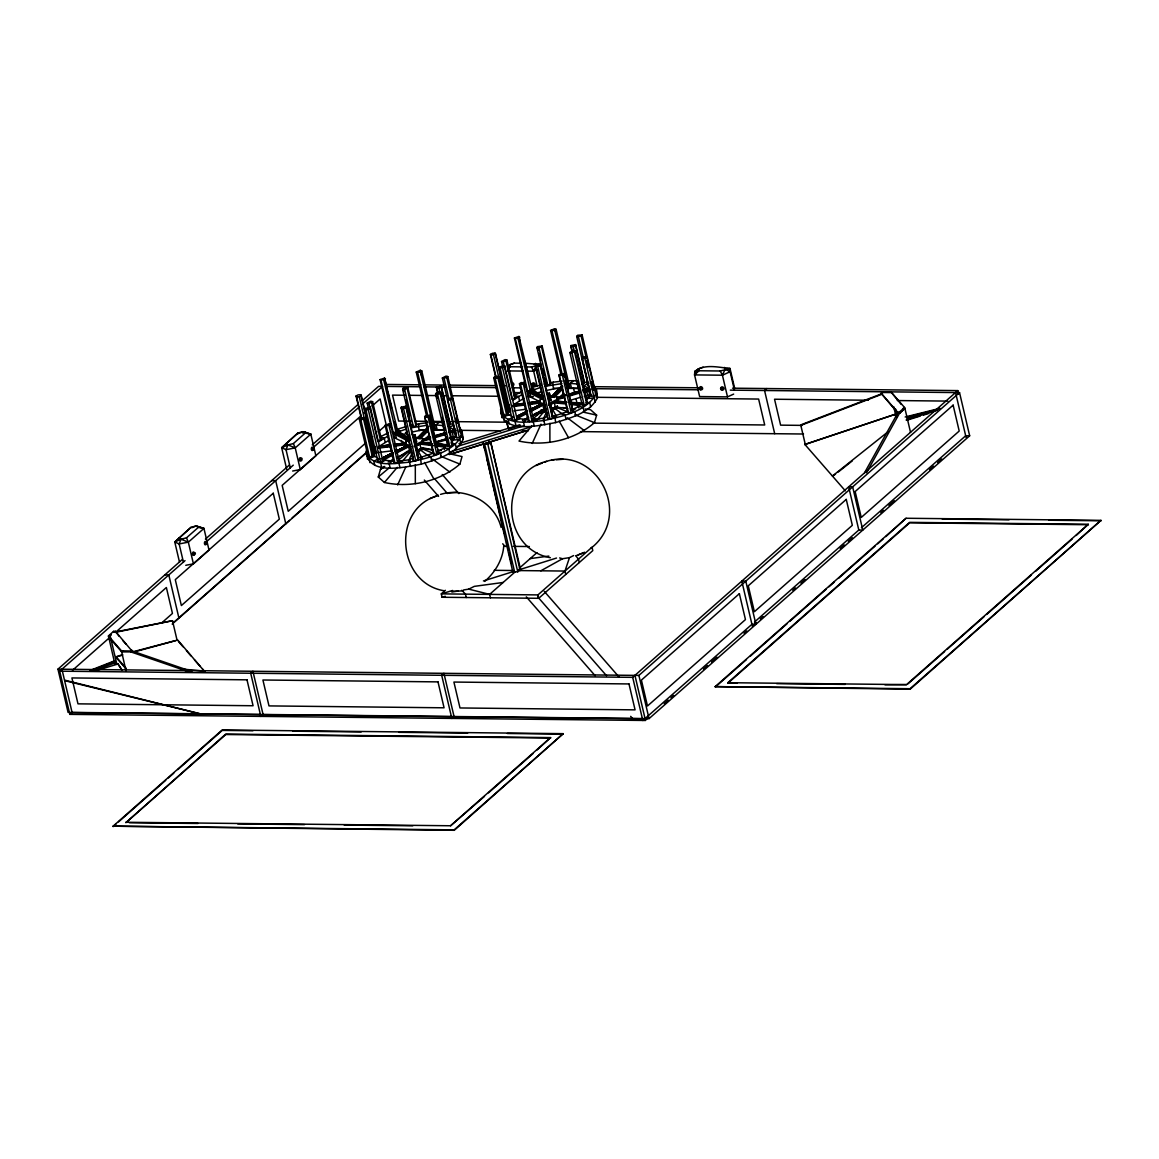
<?xml version="1.0" encoding="UTF-8"?>
<svg xmlns="http://www.w3.org/2000/svg" width="1159" height="1159" viewBox="0 0 1159 1159"><rect width="100%" height="100%" fill="white"/><g stroke="black" fill="none" stroke-linecap="round" stroke-linejoin="round"><path stroke-width="1.5" d="M433.654 453.068L420.427 457.457L421.297 464.179C404.81 467.005 367.707 476.508 366.287 450.865L366.939 453.705M567.997 411.488L554.755 415.864L555.625 422.6C539.138 425.425 502.035 434.915 500.616 409.286L501.282 412.126M733.661 394.103L727.504 396.871L699.63 396.566L694.56 374.908L694.806 371.358C704.542 363.52 718.609 367.417 730.011 368.519L734.69 388.511M512.857 385.425L511.684 383.528M401.188 408.171L401.376 407.099L406.128 406.258L418.413 458.631L418.225 459.717L415.748 460.674L413.473 460.558L401.188 408.171L403.462 408.301L405.94 407.345L406.128 406.258M413.473 460.558L401.376 407.099M535.516 366.592L535.704 365.505L538.182 364.549L540.456 364.679L552.742 417.052L552.553 418.138L550.076 419.094L547.801 418.964L535.516 366.592L540.268 365.751L540.456 364.679M547.801 418.964L547.99 417.877M122.637 654.603L115.697 657.008L126.07 668.888M177.269 640.159L132.894 651.793M177.37 639.638L204.795 671.684L202.506 669.062M449.895 437.798L455.415 436.465L453.589 429.54L449.402 427.193L453.343 425.425M591.133 395.233L589.743 394.886L587.917 387.961L583.73 385.614L587.671 383.846M503.73 546.367C502.557 560.101 494.994 572.503 484.694 581.412M412.503 453.024L412.676 457.762L410.112 459.674L409.504 462.166L410.503 466.425M427.743 422.716L418.95 423.774L418.327 426.28L419.326 430.525L425.527 429.786M546.889 413.024L547.005 416.182L544.455 418.095L543.832 420.587L544.831 424.831M562.072 381.137L553.278 382.195L552.669 384.687L553.654 388.946L559.855 388.207M448.49 453.517L462.035 456.559L459.891 464.093C439.812 481.564 410.286 488.185 384.426 482.492L378.283 477.001L380.427 469.467L384.194 466.454M531.851 425.918L519 441.072C544.86 446.766 574.371 440.145 594.466 422.658L596.61 415.139L590.467 409.649L585.165 408.982M405.172 444.056L409.504 445.273L409.822 446.635L405.491 445.418L405.172 444.056L405.983 441.246L410.112 439.174M405.491 445.418L405.983 441.246M416.472 442.506L415.038 434.755L412.097 434.726M430.96 443.433C426.947 440.377 420.442 445.911 421.977 441.42L422.789 438.609L418.457 437.392L414.965 437.928M488.721 441.275L490.634 441.811L520.536 569.359L517.754 571.807L512.785 571.749L483.231 442.984L484.868 449.967M520.174 570.59L490.634 441.811M539.5 402.477L543.832 403.694L544.151 405.056L539.819 403.839L539.5 402.477L540.311 399.652L543.064 398.276M539.819 403.839L540.311 399.652M550.8 400.913L549.366 393.162L546.425 393.133M565.737 403.013L556.784 402.347L557.131 397.015L552.785 395.798L549.308 396.349M512.785 571.749L513.147 570.518L494.212 570.3M565.766 574.458L564.969 571.054L569.489 557.638L573.618 555.567M185.759 565.302L193.423 563.839L209.011 550.076L203.941 528.417L198.319 527.403L186.469 537.848L181.05 539.21L179.152 543.933L183.455 562.26M292.647 471.032L300.297 469.554L315.885 455.806L310.815 434.147L305.194 433.118L293.357 443.578L287.939 444.926L286.027 449.663L290.329 467.99M397.653 484.882L405.693 467.193M408.62 460.76L412.271 452.72M537.168 386.179L533.647 371.184L535.719 366.635M532.213 443.462L540.992 424.151M543.194 419.326L546.121 412.894M727.504 396.871L722.419 375.212L725.172 369.127L724.303 367.389M402.622 389.352L403.158 388.207L407.823 387.628L416.603 425.034L413.459 427.034L411.387 426.758L402.622 389.352L404.679 389.627L407.823 387.628M411.387 426.758L411.938 425.628M536.95 347.758L537.486 346.628L542.151 346.034L550.931 383.455L547.787 385.44L545.715 385.165L536.95 347.758L539.007 348.033L542.151 346.034M545.715 385.165L545.063 378.935M394.553 444.361L404.752 443.086L394.48 444.52M394.712 445.534L404.984 444.114L394.784 445.389M529.489 402.608L538.254 401.463L529.417 402.752M529.649 403.781L538.5 402.492L529.721 403.622M194.205 552.582C192.945 557.551 197.436 552.481 194.205 552.582A1.681 0.884 -89.4 0 1 193.611 555.291A1.681 0.884 -89.4 0 1 192.539 553.365A1.681 0.884 -89.4 0 1 193.915 552.278M435.567 394.147L438.754 392.162L440.797 392.452L453.082 444.824L449.895 446.809L447.852 446.519L435.567 394.147L440.232 393.582L440.797 392.452M447.852 446.519L448.432 445.389M569.895 352.568L573.082 350.569L575.125 350.858L587.41 403.231L584.223 405.23L582.18 404.94L569.895 352.568L571.938 352.843L575.125 350.858M582.18 404.94L582.76 403.796M451.01 443.028L455.936 436.103L455.806 432.568L452.285 432.539L453.285 436.798M459.471 427.541L462.021 431.003L462.166 435.089C452.01 453.357 428.294 457.776 409.504 462.166C395.61 463.267 376.269 467.555 366.432 454.951M421.297 464.179C436.45 459.355 455.429 454.705 463.165 439.333L462.021 431.003L458.906 431.785M586.324 400.434L590.264 394.524L590.134 390.974L583.223 391.959M593.799 385.947L596.349 389.424L596.508 393.495C586.338 411.778 562.622 416.182 543.832 420.587C529.938 421.673 510.597 425.976 500.76 413.357M555.625 422.6C570.779 417.776 589.757 413.111 597.493 397.754L596.349 389.424L593.234 390.206M394.611 446.099L405.114 444.766L406.012 443.071L394.161 444.578M528.939 404.52L539.442 403.187L540.34 401.492L528.49 402.999M554.755 415.864L552.032 415.748L550.67 404.288L554.335 402.883L557.769 399.449L564.549 397.45M864.585 472.727L897.631 413.155L899.543 413.183L904.918 408.446L910.539 432.408M866.512 472.756L899.543 413.183M441.42 457.312L440.434 453.068L437.015 451.749L444.274 448.026L447.896 444.737L436.842 444.056M571.344 410.17L578.602 406.432L582.224 403.144L569.373 402.303M726.519 368.475L730.011 368.519L730.112 371.735L722.419 375.212L694.56 374.908L698.341 368.852L703.122 367.157M191.003 527.316L174.777 542.021L179.152 543.933L188.338 542.166L203.941 528.417L196.074 525.954L191.003 527.316L174.777 542.021L179.471 562.028M286.737 469.409L281.666 447.751L297.892 433.046L302.948 431.684L310.815 434.147L295.226 447.896L286.027 449.663L281.666 447.751L297.892 433.046M410.112 459.674L400.942 460.789L398.957 463.455L399.956 467.7M544.455 418.095L535.27 419.196L533.285 421.862L534.285 426.121M367.186 403.115L370.808 401.202L372.59 401.637L381.369 439.044L380.456 440.217L377.762 440.956L368.982 403.535L367.186 403.115L368.388 408.214M368.982 403.535L372.59 401.637M501.528 361.521L505.136 359.609L506.918 360.043L515.697 397.465L514.784 398.624L512.09 399.362L503.31 361.956L501.528 361.521L502.716 366.621M503.31 361.956L506.918 360.043M456.414 430.829L454.647 430.38L442.361 378.008L446.012 376.11L447.78 376.545L460.065 428.931L459.123 430.105M442.361 378.008L446.838 377.718L447.78 376.545M454.647 430.38L455.588 429.207M590.742 389.25L588.975 388.801L576.689 336.429L577.631 335.255L582.108 334.965L594.393 387.338M576.689 336.429L581.166 336.139L582.108 334.965M384.426 482.492L397.276 467.338M401.941 461.818L411.286 450.793M536.516 420.398L544.687 410.75M521.405 363.216L514.35 363.129L509.569 364.824L510.25 366.751L508.019 368.823M418.776 438.739L418.399 437.363L427.888 427.526M418.399 437.363L428.222 427.512M428.12 428.555L418.645 438.377L428.453 428.54M553.104 397.16L552.713 395.77L562.202 385.947M552.713 395.77L562.535 385.933M562.448 386.961L552.959 396.798L562.781 386.947M416.284 439.102L428.816 426.208M550.612 397.508L561.883 385.904M419.964 439.029L428.395 430.612M425.773 438.464L429.395 434.857M554.292 397.436L562.723 389.033M558.899 398.088L563.723 393.278M590.786 548.337C633.118 515.987 597.682 445.534 546.657 461.311C497.892 473.35 501.021 548.902 550.395 557.711M359.362 419.297L363.375 417.501L364.853 418.08L373.633 455.501L372.372 456.675L368.142 456.704L359.362 419.297L360.84 419.877L364.853 418.08M368.142 456.704L369.402 455.516M493.691 377.704L494.965 376.516L499.181 376.501L507.961 413.908L506.7 415.096L502.47 415.11L493.691 377.704L497.921 377.689L499.181 376.501M502.47 415.11L503.73 413.937M536.153 415.096L543.528 410.576M694.56 374.908L699.022 370.764L720.203 370.996L730.011 368.519M426.903 417.457L416.255 372.068L420.297 370.3L421.76 370.894L434.046 423.267L432.756 424.455L420.471 372.068L421.76 370.894M560.826 374.125L550.597 330.489L554.625 328.707L556.088 329.301L568.374 381.673L567.084 382.861L554.799 330.489L556.088 329.301M114.958 664.353L108.439 635.914L113.524 631.365L115.364 631.264L132.054 651.097L131.039 651.894L121.536 651.894L122.608 650.938M881.159 393.292L897.602 412.14L899.456 412.039L904.542 407.475L891.532 392.582L882.173 392.481L881.159 393.292L897.834 413.126L899.688 413.024L904.773 408.475L904.542 407.475M261.253 714.437L68.077 712.365L57.95 669.163L182.412 559.377M205.418 539.094L289.286 465.107M312.293 444.824L358.29 404.245M362.347 400.666L378.587 386.353L381.239 386.382M647.953 718.073L645.244 720.463L69.83 714.364L59.703 671.177L185.034 560.623M206.693 541.528L293.27 465.15M313.567 447.258L359.565 406.679M362.274 404.288L382.557 386.396M72.438 670.366L110.018 637.218M115.378 632.495L166.374 587.512L172.459 613.415L161.724 622.89M361.347 415.53L282.159 485.375L288.243 511.293L366.085 442.637M364.027 413.169L366.708 410.793M372.082 406.056L380.138 398.957L386.208 424.875L378.167 431.974M370.112 439.087L372.792 436.711M131.822 650.098L131.039 651.894L132.198 651.039L191.815 671.539M173.01 623.035L289.431 520.333M292.14 517.943L366.592 452.271M69.83 714.364L72.061 712.408L62.34 670.945M172.169 624.093L366.983 452.256M252.923 671.264L250.706 673.234L260.833 716.421L263.064 714.466L649.04 718.623L969.663 435.798L959.536 392.611L730.329 390.134M113.089 826.179L222.151 729.982L563.216 733.661L454.27 830.293L113.089 826.179L454.169 829.858L563.216 733.661M113.191 826.613L115.886 824.237M118.58 821.861L165.708 780.297M168.403 777.921L173.778 773.169M177.82 769.605L222.253 730.416L252.937 730.75M125.867 822.702L225.73 734.082L550.554 737.588L537.153 749.931M127.215 821.499L225.831 734.516L550.655 738.008M445.36 590.293L441.304 593.872L442.101 597.262L538.732 598.305L592.8 550.612L592.003 547.207L537.935 594.915L441.304 593.872L452.633 590.467M463.571 589.96L468.787 589.134L489.62 594.393L515.306 571.735M519.348 568.156L536.936 552.655M443.926 673.321L441.695 675.291L451.836 718.479L454.053 716.523L444.332 675.06M766.78 388.54L764.563 390.511L774.69 433.698M806.476 443.94L805.404 444.897L800.826 425.382L801.898 424.44L880.681 394.176M125.766 822.267L450.59 825.759L550.554 737.588M484.462 796.407L450.59 825.759M488.518 792.828L533.097 753.509M59.703 671.177L632.698 677.349L957.783 390.597L958.594 394.06M57.95 669.163L638.899 675.422L959.536 392.611M751.93 624.31L741.803 581.108L745.788 581.152L755.914 624.353L751.93 624.31L642.825 720.536L632.698 677.349M754.495 622.035L858.805 530.025L862.789 530.069L852.662 486.881L848.678 486.838L858.805 530.025M861.441 527.707L965.693 435.755L969.663 435.798M664.194 703.745L668.265 700.166M670.96 697.776L673.669 695.386M703.455 669.12L707.512 665.527M711.583 661.948L717.001 657.182M744.064 633.292L746.773 630.902M752.191 626.135L756.247 622.542M760.318 618.964L763.028 616.574M792.799 590.308L795.509 587.917M800.927 583.136L804.983 579.558M840.188 548.511L844.245 544.933M848.316 541.34L852.372 537.762M880.797 512.684L883.506 510.293M888.924 505.527L894.342 500.746M929.532 469.699L933.603 466.121M937.66 462.528L941.716 458.95M715.204 686.606L906.048 518.261L1100.949 520.362L910.192 689.141L715.204 686.606L910.09 688.707L1100.949 520.362M715.306 687.041L746.439 659.587M750.496 656.008L787.033 623.774M789.743 621.383L826.295 589.149M829.004 586.758L834.408 581.977M838.479 578.399L875.016 546.164M877.725 543.774L883.144 538.993M885.853 536.603L906.048 518.261M736.994 683.216L727.866 682.694L909.627 522.361L1088.287 524.288L1076.175 535.487M727.968 683.129L909.728 522.796L1088.388 524.723M727.866 682.694L906.526 684.621L1088.287 524.288M907.975 683.853L944.599 651.546M947.309 649.156L983.933 616.849M986.657 614.458L1031.409 574.965M1035.48 571.387L1072.104 539.08M381.094 458.616L384.542 459.587L393.292 454.676M378.283 477.001L389.018 468.019M398.406 460.181L409.141 451.199M532.981 418.747L543.716 409.779M442.695 422.571L439.275 422.253L436.016 424.947L431.67 425.31M577.023 380.992L573.618 380.674L570.358 383.368L565.998 383.716M555.668 406.983L554.364 408.026L562.955 414.516M888.229 431.626L832.423 476.016L835.523 474.19M838.319 471.974L852.271 460.876M392.104 450.793L376.342 452.792L373.517 454.096L372.517 449.851L375.212 446.664L374.473 445.954M508.859 411.72L507.859 407.461L509.67 406.954L510.67 411.213L507.845 412.517L506.845 408.258L509.54 405.085L508.815 404.375M385.121 425.353L389.453 423.716L390.597 424.44L386.266 426.063L385.121 425.353L393.901 462.76L397.769 463.021L399.362 461.847L380.094 379.616L384.571 378.08L397.783 431.249L393.307 432.785L392.379 431.988M519.449 383.759L521.043 382.586L524.926 382.847L523.332 384.035L519.449 383.759L528.229 421.181L532.111 421.441L533.691 420.268L514.422 338.022L518.899 336.501L532.111 389.67L527.649 391.191L526.708 390.395M378.428 441.912L388.526 435.697M379.428 446.172L389.525 439.942M512.756 400.333L521.405 394.857M523.854 398.363L513.756 404.578L524.216 403.289M420.427 457.457L417.704 457.327L416.342 445.882L422.542 442.738L423.441 441.043L430.221 439.044M436.059 444.129C447.302 443.738 449.446 447.664 436.291 445.157M556.784 402.347L557.131 397.015M579.471 403.303L579.486 404.477L579.471 403.303L568.997 402.318M380.427 469.467L384.759 466.57M397.769 457.834L407.881 451.039M532.343 416.414L542.455 409.62M380.094 379.616L383.73 380.036L385.498 378.877M514.422 338.022L518.059 338.457L519.84 337.298M436.175 496.124C391.134 510.482 397.711 583.484 444.303 590.786M405.128 443.057L394.582 437.827L393.582 433.567L405.911 429.12M539.457 401.478L528.91 396.233L527.91 391.988L540.239 387.541M390.453 461.412L393.336 459.645M533.676 414.647L536.559 412.865M424.672 416.516L426.555 415.371L430.018 415.922L438.783 453.328L436.9 454.473L433.437 453.937L424.672 416.516L434.219 454.777M425.454 417.356L430.018 415.922M559 374.937L560.884 373.792L564.346 374.343L573.111 411.749L571.228 412.894L567.765 412.343L559 374.937L568.562 413.183M559.783 375.777L564.346 374.343M390.163 467.946L389.163 463.701L392.423 461.007L385.005 460.311L380.645 462.905L381.644 467.164M524.491 426.367L523.506 422.108L526.765 419.413L519.348 418.732L514.973 421.325L515.972 425.57M540.804 570.808L562.535 558.739L569.489 557.638M361.376 418.703L356.059 396.016L358.102 394.9L360.724 394.697L361.289 395.596L373.575 447.982L371.532 449.084M356.059 396.016L356.624 396.914L359.247 396.711L361.289 395.596M495.719 377.124L490.387 354.422L492.43 353.307L495.052 353.104L495.617 354.017L507.903 406.389L505.86 407.504M490.387 354.422L490.967 355.335L495.617 354.017M383.107 457.921L392.278 453.198M395.335 451.619L406.041 446.085L411.039 446.737M396.349 453.097L408.591 446.78L409.591 451.039L397.349 457.356M388.164 462.093L392.756 459.717M517.436 416.342L526.606 411.604M529.663 410.025L540.369 404.505L545.367 405.143M526.099 413.893L519.971 417.052L519.348 418.732M530.677 411.517L542.919 405.201L543.919 409.446L531.677 415.762M522.506 420.514L528.62 417.341M381.079 436.465L388.019 432.887M522.361 391.307L514.017 395.596L518.508 396.349L519.507 400.594M447.649 399.464L449.793 398.377L452.358 398.247L452.763 399.189L448.069 400.42L447.649 399.464L456.834 437.827L459.399 437.696L461.543 436.61L452.358 398.247M581.977 357.885L584.136 356.798L586.686 356.653L587.106 357.609L582.398 358.826L581.977 357.885L590.757 395.291L591.162 396.248L593.727 396.103L595.871 395.016L586.686 356.653M391.699 454.603L383.774 458.428L383.528 457.399L392.771 452.749M395.842 451.199L406.852 445.824L407.084 446.838L396.32 452.271M383.528 457.399L393.002 452.807M396.074 451.257L406.852 445.824M383.774 458.428L393.002 453.763M396.088 452.213L407.084 446.838M526.316 412.879L518.102 416.834L517.87 415.82L527.446 410.981M530.648 409.373L540.456 404.592L540.702 405.621L529.518 411.257M517.87 415.82L526.085 411.851M530.88 409.431L540.456 404.592L539.442 403.187M518.102 416.834L526.099 412.807M530.88 410.387L540.702 405.621M414.821 435.48L413.401 436.204L415.038 443.216M421.977 441.42L416.472 444.187L416.791 445.549L422.296 442.781L422.789 438.609M549.163 393.901L547.729 394.625L549.366 401.637M556.306 399.826L550.8 402.593L551.119 403.955L556.624 401.188L567.026 402.303M482.868 444.216L487.852 444.274L490.271 443.057M468.787 589.134L474.292 586.367L503.136 582.47M451.938 431.047L453.444 430.293M587.772 388.714L582.803 390.482M365.549 408.388L370.3 407.302L382.774 460.674L380.5 461.717L378.022 461.76L365.549 408.388L365.737 409.388L368.214 409.344L370.489 408.301L370.3 407.302M499.877 366.795L504.629 365.708L517.102 419.094L514.828 420.137L512.365 420.181L499.877 366.795L500.08 367.794L502.542 367.765L504.831 366.722L504.629 365.708M526.679 371.112L533.647 371.184L536.733 369.793M281.666 447.751L287.939 444.926L295.226 447.896L300.297 469.554M174.777 542.021L181.05 539.21L188.338 542.166L193.423 563.839M379.051 458.761L373.792 461.123L374.792 465.367M694.806 371.358L697.747 370.098M437.725 393.321L436.494 387.178L441.26 386.208L450.025 423.614L450.054 424.658L447.693 425.657M436.523 388.222L438.913 388.251L441.289 387.236L441.26 386.208M572.053 351.742L570.822 345.599L575.588 344.614L584.353 382.021L584.382 383.064L582.021 384.078M570.851 346.642L573.256 346.671L575.617 345.657L575.588 344.614M297.255 434.002L302.948 431.684L310.815 434.147M191.8 527.693L196.074 525.954L203.941 528.417M544.527 462.166L546.657 461.311M536.052 465.527L542.267 463.049M578.384 554.813L584.614 552.336L576.139 555.683M396.19 432.336L409.576 439.638L409.808 440.652L396.436 433.35L396.19 432.336L408.403 438.696M396.436 433.35L408.649 439.71M542.282 398.059L530.764 391.771L530.518 390.757L542.369 396.9M530.764 391.771L542.615 397.928M429.96 498.602L438.435 495.255M89.823 670.539L114.582 660.818M91.633 670.424L114.741 661.354M418.312 458.312L417.341 450.127L421.007 448.707L432.887 449.808M552.64 416.718L551.67 408.548L555.335 407.128L567.215 408.229M800.826 425.382L881.275 394.48M526.143 366.925L531.43 366.968L541.239 364.491L524.94 363.245M509.569 364.824L514.35 363.129M93.213 670.481L114.755 663.02L117.928 663.875L121.985 670.279M377.66 457.979L374.864 456.414L368.982 458.413L369.982 462.673M509.12 423.788L508.135 419.529L513.394 417.168L509.192 414.821L503.31 416.834L504.31 421.079M894.56 414.516L804.897 444.476L894.56 414.516L896.631 416.892M483.419 580.949L513.321 571.575M518.319 570.025L556.523 558.044M446.07 439.015L435.741 442.216L436.335 442.897L446.664 439.71M449.518 437.957L452.952 436.885M450.112 438.638L455.27 437.044M458.993 443.578L519.261 424.918M534.241 420.34L539.935 418.529M506.411 421.804L508.497 428.888L520.55 425.15M456.574 446.635L523.738 425.846M450.619 451.778L531.561 426.715M449.199 454.589L528.417 430.061M452.126 453.734L526.186 430.8M95.748 670.742L118.015 663.977L121.912 669.844M906.266 419.804L937.066 410.402M906.425 420.355L920.072 416.124M923.477 415.067L928.605 413.488M442.101 597.262L445.331 596.306M564.375 396.769L559.174 398.319L558.841 397.175L565.78 395.118M569.243 394.089L579.645 391.003M583.107 389.975L586.657 389.062L583.194 390.09M565.867 395.233L558.841 397.175M569.33 394.205L579.732 391.119M564.288 396.653L559.174 398.319M567.751 395.625L579.877 392.017M583.339 390.989L586.903 390.076L583.426 391.105M567.838 395.741L579.964 392.133M423.948 440.145L430.583 438.044L423.948 440.145L423.614 439.015L430.438 437.131M433.712 436.016L445.592 432.64M448.866 431.525L452.242 430.525L452.575 431.67L449.199 432.669L452.575 431.67M433.959 437.044L445.737 433.538M434.046 437.16L445.838 433.669M540.992 384.875L532.01 387.526L534.154 389.323L534.821 392.162M406.664 426.454L397.682 429.105L399.826 430.916L400.492 433.741M536.675 393.133L541.239 391.785M402.347 434.712L406.91 433.379M565.505 395.581L556.842 398.131L558.435 402.289M568.953 394.567L579.341 391.496M567.953 396.45L579.833 392.959M429.438 437.682L422.513 439.71L424.107 443.868M434.625 436.146L445.013 433.089M433.625 438.044L445.505 434.538M562.158 402.709L565.549 401.709M568.953 400.71L580.833 397.204M584.223 396.204L589.743 394.886M434.611 442.289L446.49 438.797M906.961 417.863L938.297 409.243M117.407 656.545L122.535 655.139M134.516 651.865L175.56 640.637M905.179 416.994L940.021 408.316M908.815 416.661L938.442 409.286M540.934 412.995L544.31 412.169M440.565 494.386C465.295 486.766 494.821 501.948 501.137 527.49M550.597 330.489L554.799 330.489M416.255 372.068L420.471 372.068M548.671 405.447L548.801 404.346M414.198 446.693L414.328 445.592M544.035 384.107L547.12 383.47M550.192 382.832L553.278 382.195M544.846 386.309L561.956 383.586M545.846 390.569L553.654 388.946M409.707 425.701L412.778 425.063M415.864 424.426L418.95 423.774M410.518 427.903L427.628 425.165M411.517 432.148L419.326 430.525M302.369 432.93L305.788 432.235M113.901 632.234L172.488 620.702L177.066 640.203M115.828 632.249L172.488 620.702M578.109 385.469L578.776 388.308L566.997 387.975M443.781 427.063L444.433 429.888L432.669 429.554M530.17 558.609L548.83 556.088M513.611 404.81L524.143 403.433M512.177 405.896L524.462 404.303L512.104 406.056M513.249 404.926L525.099 403.419M513.176 406.519L525.433 404.955M514.176 410.764L526.432 409.214M529.938 408.765L535.197 408.098M378.921 446.519L390.771 445.013M378.848 448.098L391.105 446.548M395.61 450.358L400.855 449.678M379.254 446.273L389.453 444.998M379.181 446.418L389.381 445.143M377.791 447.504L389.685 446.012M377.718 447.649L389.612 446.172M551.554 460.166L554.002 459.978M556.233 459.804L563.042 459.254M458.327 591.133L451.532 591.669L463.006 590.757M447.91 493.053L456.95 492.343M588.308 398.406L594.248 397.972L595.248 402.216M453.98 440L459.92 439.551L460.92 443.796M567.084 380.833L573.618 380.674M531.865 419.283L535.27 419.196M432.756 422.427L439.275 422.253M397.537 460.876L400.942 460.789M543.919 409.446L546.367 409.402M419.645 442.796L431.481 443.564M409.591 451.039L412.039 450.981M534.27 364.419L541.239 364.491M510.25 366.751L522.608 366.881M507.526 370.909L523.202 371.068M386.584 384.455L420.818 384.817M424.426 384.86L444.245 385.063M449.649 385.121L496.501 385.628M501.905 385.686L505.512 385.73M593.799 386.686L698.312 387.801M732.546 388.178L957.783 390.597M386.164 386.425L420.398 386.802M424.006 386.845L445.621 387.077M449.228 387.106L496.081 387.613M512.292 387.787L521.304 387.888M553.741 388.236L559.145 388.294M568.156 388.395L578.964 388.511M593.379 388.671L697.892 389.786M514.35 392.582L521.318 392.669M405.186 395.248L392.539 395.118L398.624 421.036L411.257 421.166M408.794 395.291L423.223 395.451M426.845 395.48L435.871 395.581M441.275 395.639L446.693 395.697M452.111 395.755L499.036 396.262M527.924 396.581L533.328 396.639M549.583 396.813L553.191 396.842L553.046 395.77M560.405 396.929L564.013 396.957M585.353 397.189L588.96 397.233M596.175 397.305L758.623 399.058L764.708 424.976L593.234 423.136M868.395 400.246L774.545 399.232L780.615 425.15L802.274 425.382M897.283 400.55L947.816 401.101M902.991 408.417L904.918 408.446M414.864 421.21L427.497 421.34M432.915 421.398L443.752 421.514M449.17 421.572L506.918 422.195M419.442 429.873L425.121 429.931M432.104 430.018L444.94 430.148M461.05 430.322L500.847 430.757M522.434 430.989L527.968 431.047M580.427 431.612L803.52 434.017M271.699 480.623L275.683 480.666L285.809 523.854M942.253 519.087L1009.011 519.812M1048.721 520.232L1101.05 520.797M504.324 546.266L507.903 546.309M513.263 546.367L529.373 546.541M518.377 570.561L564.969 571.054M164.824 574.893L168.808 574.936L178.935 618.138M108.439 635.914L121.434 650.807L132.198 651.039M776.689 683.651L845.259 684.389M884.969 684.81L906.526 684.621M292.633 731.184L361.202 731.923M399.102 732.329L467.685 733.067M507.381 733.488L563.317 734.096M129.475 822.731L198.044 823.469M237.74 823.904L304.513 824.614M344.223 825.049L412.792 825.788M586.135 402.506L589.699 402.608L590.699 406.852M451.807 444.085L455.371 444.187L456.371 448.446M181.47 669.018L204.897 671.162M577.776 384.049L570.358 383.368L571.344 387.613M556.871 401.144L565.809 401.97M570.75 403.651L579.717 404.317M566.215 403.969L554.335 402.883L555.335 407.128M571.3 404.448L579.138 405.549M572.3 408.692L575.69 409.011M443.448 425.643L436.016 424.947L437.015 429.207M417.341 443.738L433.582 445.722M436.972 446.027L444.81 447.142M437.972 450.286L441.362 450.605M527.91 391.988L541.398 398.913M393.582 433.567L408.548 441.347M436.277 443.984L445.143 444.882M421.876 442.68L432.51 443.767M422.34 443.549L431.206 444.448M436.523 444.998L445.375 445.896M422.122 443.709L430.974 444.607M578.602 406.432L583.093 407.186L584.093 411.445M381.181 437.436L384.18 437.928L385.179 442.187M444.274 448.026L448.765 448.779L449.764 453.024M562.723 407.519L567.809 408.663M583.064 412.097L596.61 415.139M423.078 447.809L433.234 450.098M65.208 680.782L200.203 713.828L65.049 680.246M583.846 381.905L588.989 383.252M449.518 423.499L452.937 424.382M540.891 410.054L545.237 411.271L544.918 409.909M406.563 451.633L410.909 452.85L410.59 451.488M559.638 557.928L562.535 558.739M131.126 651.995L189.047 671.901M572.488 410.605L574.763 411.474L575.762 415.733M506.483 413.328L507.961 413.908M372.155 454.922L373.633 455.501M557.291 407.635L568.605 412.213M575.067 414.821L594.466 422.658M422.716 449.055L434.031 453.633M440.492 456.24L459.891 464.093M566.91 381.079L568.374 381.673M432.582 422.673L434.046 423.267M725.172 369.127L730.112 371.735L734.415 390.076M530.518 390.757L543.484 397.827M543.571 396.624L533.053 390.032M409.228 438.218L398.725 431.612M532.546 419.544L533.691 420.268M398.218 461.137L399.362 461.847M302.948 431.684L305.194 433.118M196.074 525.954L198.319 527.403M567.258 417.747L584.44 430.713M419.79 449.446L428.395 455.936M432.684 459.181L449.866 472.148M286.041 443.491L287.939 444.926M179.152 537.776L181.05 539.21M562.955 413.459L565.099 415.255L566.099 419.515M428.627 455.038L430.771 456.849L431.771 461.094M531.184 388.873L532.111 389.67M396.842 430.467L397.783 431.249M573.111 411.749L565.157 380.297M438.001 452.488L438.783 453.328M461.833 590.235L465.454 594.132L466.251 597.522M901.224 404.404L891.532 392.582M804.897 444.476L845.36 490.865M405.476 432.423L409.04 436.537M442.245 474.524L458.848 493.575M502.716 543.774L505.107 546.526M544.223 591.307L618.949 676.899M401.115 440.463L403.506 443.216M434.364 478.522L447.432 493.531M537.66 596.813L606.534 675.726M424.324 480.058L438.566 496.4M526.316 596.842L595.103 675.654M630.67 716.349L633.046 719.102L644.52 719.188M178.414 641.478L183.006 646.736M186.44 650.677L191.032 655.922M194.48 659.862L200.217 666.439M119.131 636.291L115.364 631.264M122.651 640.333L126.172 644.361M121.666 651.793L108.671 636.899L111.206 634.625L108.54 636.957L110.453 636.986L116.885 664.368M115.799 656.472L126.157 668.352M575.864 555.943L578.486 559.131L579.283 562.535M509.192 414.821L506.976 411.807L507.642 414.632M374.864 456.414L372.647 453.386L373.314 456.226M405.114 444.766L406.041 446.085M384.542 459.587L385.005 460.311M507.903 406.389L495.052 353.104M373.575 447.982L360.724 394.697M552.307 408.939L556.566 416.516M559.131 421.05L568.533 437.711M417.733 450.358L422.006 457.935M424.571 462.47L433.973 479.131M720.203 370.996L722.419 375.212M531.43 366.968L533.647 371.184M535.53 363.361L536.4 365.114M595.465 394.074L595.871 395.016M461.137 435.654L461.543 436.61M456.429 436.885L456.834 437.827M293.357 443.578L295.226 447.896M186.469 537.848L188.338 542.166M698.341 368.852L699.022 370.764M955.552 392.568L966.084 437.465M899.456 412.039L899.688 413.024M897.602 412.14L897.834 413.126M895.559 409.04L897.167 415.893M893.676 406.563L895.69 415.125M882.173 392.481L882.405 393.481M596.508 393.495L597.493 397.754M581.166 336.139L586.077 357.088M586.889 360.579L588.54 367.562M591.814 381.528L593.451 388.511M584.947 358.696L593.727 396.103M578.457 336.863L583.368 357.812M582.398 358.826L591.162 396.248M586.57 388.946L586.903 390.076M586.613 390.96L587.613 395.205M575.617 345.657L584.382 383.064M583.73 385.614L584.73 389.859M573.256 346.671L586.845 404.375M570.822 345.599L572.024 350.699M571.938 352.843L584.223 405.23M577.428 381.108L579.891 391.583M578.095 405.071L578.747 407.91M573.56 388.453L574.777 393.64M575.994 398.812L577.211 403.998M638.899 675.422L649.04 718.623M634.929 675.378L645.056 718.58M645.244 720.463L644.839 718.768L71.467 712.582L71.872 714.292M563.549 373.488L564.361 376.892M552.046 331.083L561.883 372.981M562.448 375.473L571.228 412.894M541.615 347.178L550.395 384.585M539.007 348.033L547.787 385.44M549.366 393.162L551.018 400.188M537.486 346.628L538.283 350.032M539.08 353.423L540.673 360.232M542.673 368.736L544.266 375.53M544.353 377.834L545.136 381.166M550.67 404.288L551.67 408.548M540.268 365.751L552.553 418.138M537.79 366.708L550.076 419.094M535.704 365.505L547.584 416.139M540.239 404.534L540.471 405.549M538.254 401.463L538.428 402.637M518.899 336.501L520.116 341.731M524.621 360.942L528.316 376.661M530.851 390.626L531.083 391.641M518.059 338.457L530.344 390.829M529.649 392.162L530.648 396.407M515.364 338.819L527.649 391.191M523.781 382.137L524.969 387.236M523.332 384.035L532.111 421.441M520.594 384.484L529.373 421.89M506.005 361.217L514.784 398.624M518.087 415.878L518.334 416.907M502.542 367.765L514.828 420.137M493.575 355.132L505.454 405.751M497.921 377.689L506.7 415.096M506.628 420.891L508.497 428.888M490.967 355.335L496.284 378.022M495.183 378.283L503.948 415.69M537.935 594.915L538.732 598.305M487.852 444.274L517.754 571.807M484.781 444.752L514.697 572.285M486.925 458.703L491.836 479.667M492.662 483.158L500.036 514.61M500.847 518.102L504.542 533.821M506.584 542.557L508.236 549.554M509.047 553.046L511.51 563.535M462.166 435.089L463.165 439.333M446.838 377.718L451.749 398.682M456.255 417.877L457.472 423.122M450.619 400.275L459.399 437.696M444.129 378.457L449.04 399.406M441.289 387.236L450.054 424.658M489.62 594.393L490.416 597.783M449.402 427.193L450.387 431.452M438.913 388.251L440.116 393.35M440.232 393.582L452.517 445.954M436.494 387.178L437.696 392.278M437.609 394.437L449.895 446.809M436.146 393.002L437.378 398.247M441.869 417.457L443.506 424.44M446.374 436.653L448.011 443.636M444.911 445.042L445.157 446.056M443.752 446.664L444.419 449.489M420.297 370.3L421.528 375.53M429.221 415.081L436.798 447.388M417.718 372.662L427.961 416.313M428.12 417.066L436.9 454.473M407.287 388.758L416.052 426.164M418.732 437.349L418.978 438.363M420.007 444.462L421.007 448.707M404.679 389.627L413.459 427.034M415.038 434.755L416.689 441.767M403.158 388.207L403.955 391.612M405.954 400.116L409.547 415.415M416.342 445.882L417.341 450.127M405.94 407.345L418.225 459.717M403.462 408.301L415.748 460.674M406.621 445.751L406.867 446.78M404.752 443.086L404.911 444.259M384.571 378.08L387.019 388.555M387.845 392.046L389.062 397.291M389.888 400.782L391.525 407.765M394.799 421.731L396.436 428.714M396.523 432.206L396.755 433.234M383.73 380.036L396.016 432.408M395.32 433.741L396.306 438.001M381.021 380.398L393.307 432.785M389.453 423.716L390.25 427.12M389.004 425.614L397.769 463.021M386.266 426.063L395.045 463.484M371.677 402.796L380.456 440.217M383.759 457.472L384.006 458.486M368.214 409.344L380.5 461.717M376.009 451.387L375.342 448.547L373.531 449.055L374.531 453.299M359.247 396.711L366.201 426.396M367.026 429.888L371.126 447.345M363.593 419.268L372.372 456.675M356.624 396.914L361.956 419.616M360.84 419.877L369.62 457.283M253.328 673.002L263.064 714.466M121.434 650.807L125.954 670.713M113.524 631.365L113.756 632.35M516.914 418.08L517.102 419.094M512.162 419.167L512.365 420.181M382.586 459.674L382.774 460.674M377.834 460.76L378.022 461.76M501.659 414.893L501.76 417.617M367.331 456.487L367.432 459.196M549.888 423.31L549.902 442.26M415.313 464.73L415.328 483.68M301.152 459.529A1.681 0.884 -89.4 0 1 299.964 460.963A1.681 0.884 -89.4 0 1 299.558 458.413A1.681 0.884 -89.4 0 1 300.963 458.298M312.568 450.387A1.681 0.884 -89.4 0 1 311.438 449.692A1.681 0.884 -89.4 0 1 311.713 447.475A1.681 0.884 -89.4 0 1 312.901 447.78M511.655 382.658A1.681 1.304 48.6 0 1 513.756 383.948A1.681 1.304 48.6 0 1 512.742 385.672M532.633 385.121A1.681 1.304 48.6 0 1 533.227 382.847A1.681 1.304 48.6 0 1 535.183 384.904A1.681 1.304 48.6 0 1 532.937 385.44M206.041 544.107A1.681 0.884 -89.4 0 1 204.81 544.513A1.681 0.884 -89.4 0 1 204.621 542.166A1.681 0.884 -89.4 0 1 205.853 541.746M721.405 389.134A1.681 1.304 48.6 0 1 721.753 386.903A1.681 1.304 48.6 0 1 723.911 388.41A1.681 1.304 48.6 0 1 722.448 389.859M205.925 542.658C206.331 547.888 208.446 539.616 205.925 542.658M300.862 458.906C301.282 464.151 303.397 455.864 300.862 458.906M312.8 448.388C313.22 453.618 315.335 445.331 312.8 448.388M531.793 384.339C532.995 389.482 535.791 382.108 531.793 384.339M699.239 388.135C700.442 393.278 703.238 385.904 699.239 388.135M720.565 388.366C721.767 393.509 724.563 386.121 720.565 388.366M273.263 493.227L175.284 579.645L181.369 605.563L279.333 519.145L273.263 493.227M739.37 593.683L641.405 680.101L647.475 706.005L745.454 619.587L739.37 593.683M846.258 499.399L748.279 585.817L754.364 611.735L852.329 525.317L846.258 499.399M953.133 405.128L855.154 491.546L861.238 517.465L959.203 431.047L953.133 405.128M434.437 425.165L433.205 425.802L434.205 430.061L435.436 429.424L434.437 425.165M568.779 383.586L567.533 384.223L568.533 388.468L569.764 387.83L568.779 383.586M423.049 447.635L417.544 450.402L417.863 451.749L423.368 448.997L423.049 447.635M557.378 406.041L551.872 408.808L552.191 410.17L557.696 407.403L557.378 406.041M246.997 679.826L71.916 677.943L77.986 703.846L253.068 705.744L246.997 679.826M438.001 681.883L262.919 680L268.989 705.903L444.071 707.801L438.001 681.883M628.989 683.94L453.908 682.057L459.993 707.961L635.074 709.859L628.989 683.94M699.717 388.149A1.681 1.304 48.6 0 0 702.18 389.496A1.681 1.304 48.6 0 0 701.557 386.845A1.681 1.304 48.6 0 0 699.717 388.149"/></g></svg>
